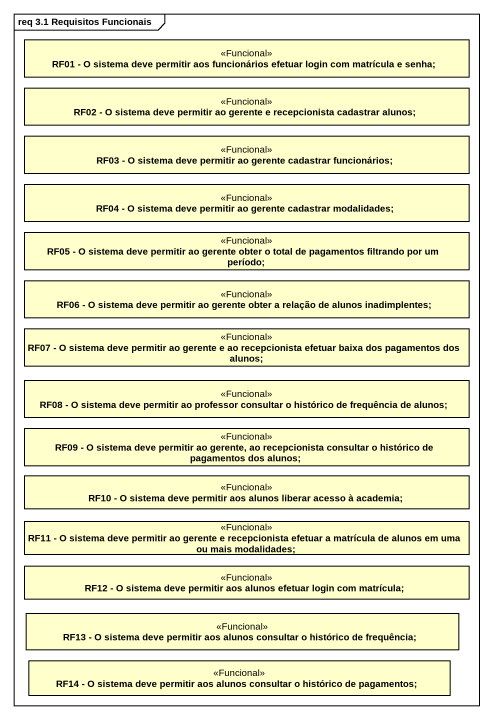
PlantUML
@startuml
mainframe req 3.1 Requisitos Funcionais
hide circle
hide empty members
class "RF01 - O sistema deve permitir aos funcionários efetuar login com matrícula e senha;" as RF01_O_sistema_deve <<Funcional>>
class "RF02 - O sistema deve permitir ao gerente e recepcionista cadastrar alunos;" as RF02_O_sistema_deve <<Funcional>>
class "RF03 - O sistema deve permitir ao gerente cadastrar funcionários;" as RF03_O_sistema_deve <<Funcional>>
class "RF04 - O sistema deve permitir ao gerente cadastrar modalidades;" as RF04_O_sistema_deve <<Funcional>>
class "RF05 - O sistema deve permitir ao gerente obter o total de pagamentos filtrando por um período;" as RF05_O_sistema_deve <<Funcional>>
class "RF06 - O sistema deve permitir ao gerente obter a relação de alunos inadimplentes;" as RF06_O_sistema_deve <<Funcional>>
class "RF07 - O sistema deve permitir ao gerente e ao recepcionista efetuar baixa dos pagamentos dos alunos;" as RF07_O_sistema_deve <<Funcional>>
class "RF08 - O sistema deve permitir ao professor consultar o histórico de frequência de alunos;" as RF08_O_sistema_deve <<Funcional>>
class "RF09 - O sistema deve permitir ao gerente, ao recepcionista consultar o histórico de pagamentos dos alunos;" as RF09_O_sistema_deve <<Funcional>>
class "RF10 - O sistema deve permitir aos alunos liberar acesso à academia;" as RF10_O_sistema_deve <<Funcional>>
class "RF11 - O sistema deve permitir ao gerente e recepcionista efetuar a matrícula de alunos em uma ou mais modalidades;" as RF11_O_sistema_deve <<Funcional>>
class "RF12 - O sistema deve permitir aos alunos efetuar login com matrícula;" as RF12_O_sistema_deve <<Funcional>>
class "RF13 - O sistema deve permitir aos alunos consultar o histórico de frequência;" as RF13_O_sistema_deve <<Funcional>>
class "RF14 - O sistema deve permitir aos alunos consultar o histórico de pagamentos;" as RF14_O_sistema_deve <<Funcional>>
@enduml
